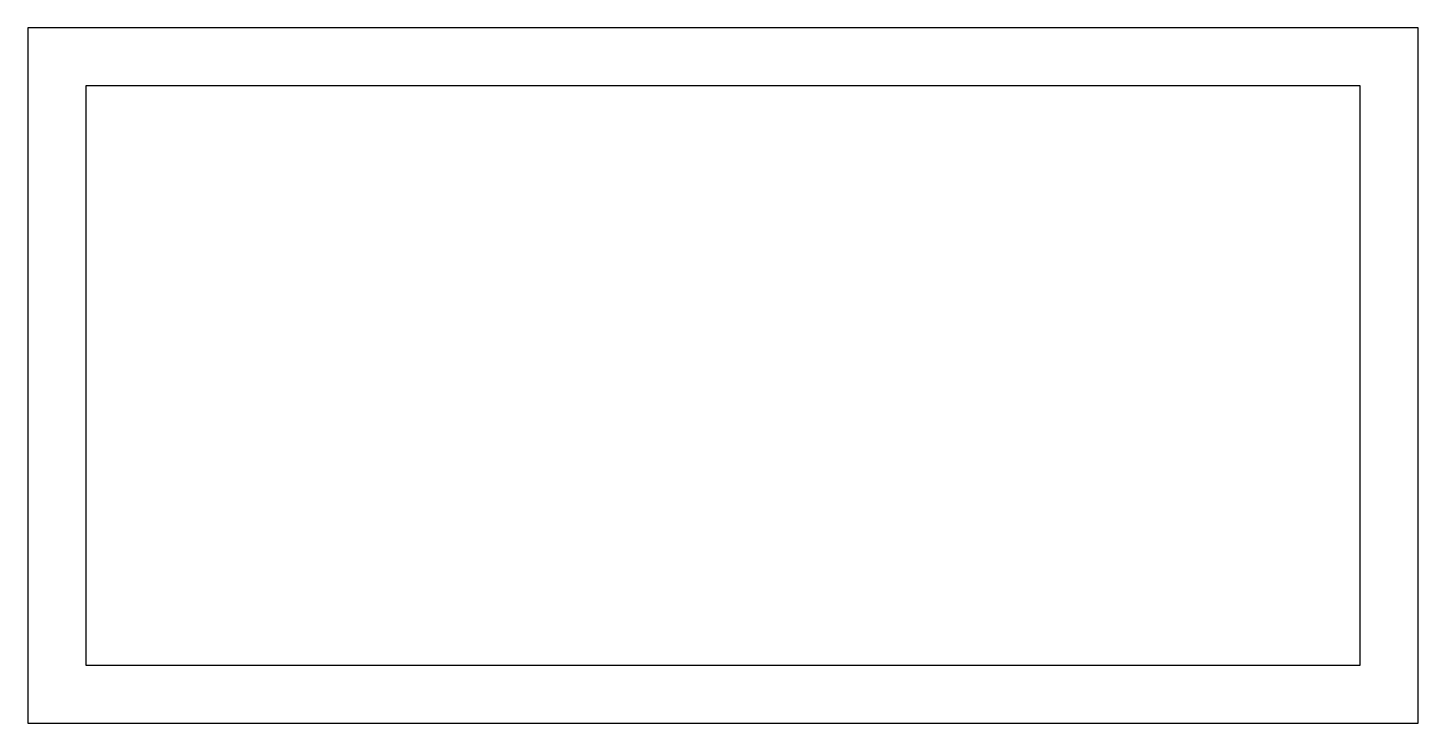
# Model space of a CAD drawing. Extents: x -38.1 to 38.1, y 0.2 to 38.3.
import ezdxf

# ---------------------------------------------------------------- set-up
doc = ezdxf.new("R2010")
doc.units = 0
doc.layers.get('0').update_dxf_attribs({"linetype": 'CONTINUOUS'})

msp = doc.modelspace()

# ---------------------------------------------------------------- linework, layer by layer
at = {"color": 7}
for p, q in [((38.114, 38.299), (-38.086, 38.299)), ((-38.086, 38.299), (-38.086, 0.199)), ((38.114, 0.199), (38.114, 38.299)), ((34.939, 35.124), (-34.911, 35.124)), ((-34.911, 35.124), (-34.911, 3.374)), ((34.939, 3.374), (34.939, 35.124)), ((-34.911, 3.374), (34.939, 3.374)), ((-38.086, 0.199), (38.114, 0.199))]:
    msp.add_line(p, q, dxfattribs=at)

doc.saveas('drawing.dxf')
